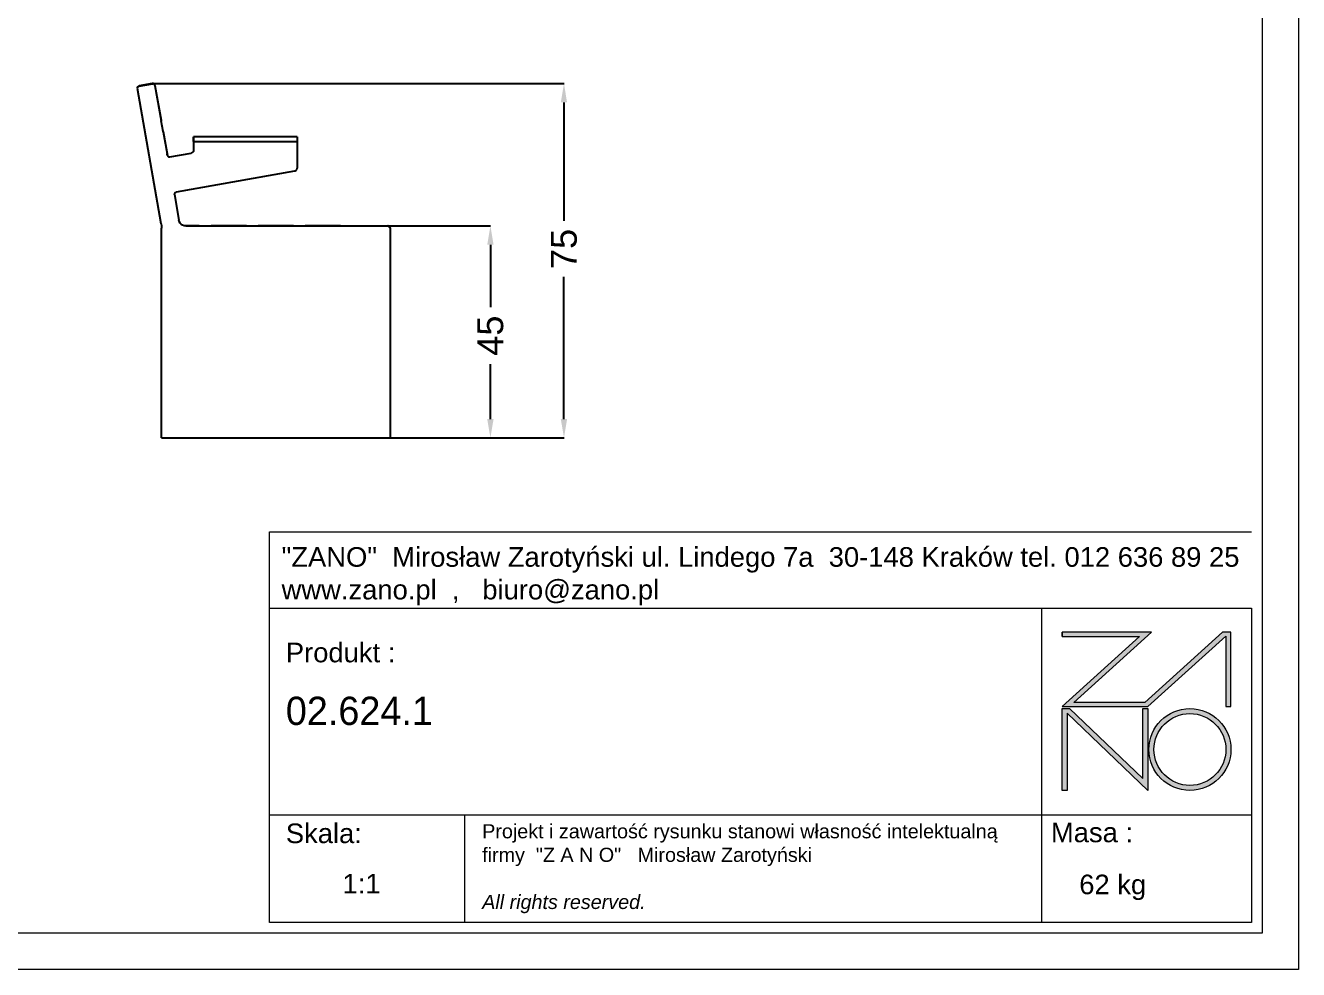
# Model space of a CAD drawing. Header units: inches. Extents: x -1859 to 3548, y -492 to 3516.
# Drawn here: x 844 to 3548, y -492 to 1512 of the extents above; entities that cross this region are included whole.
import ezdxf

# ---------------------------------------------------------------- set-up
doc = ezdxf.new("R2010")
doc.units = ezdxf.units.IN
doc.header["$MEASUREMENT"] = 0
doc.layers.add('DIMS', color=7, linetype='Continuous')
doc.layers.add('tabelka', color=155, linetype='Continuous')
doc.styles.get("Standard").update_dxf_attribs({"font": 'arial.ttf'})
doc.dimstyles.new('ISO-25', dxfattribs={"dimtxt": 2.5, "dimasz": 2.5, "dimexe": 1.25, "dimexo": 0.625, "dimtad": 1, "dimtxsty": 'Standard', "dimcen": 2.5, "dimadec": 0, "dimazin": 0, "dimtfac": 1, "dimtmove": 0, "dimatfit": 3, "dimfxl": 1, "dimarcsym": 0})

# ---------------------------------------------------------------- blocks, each defined once
blk = doc.blocks.new('zano')
at = {"layer": 'Defpoints', "lineweight": 5}
for points in [[(6270.2, 3716.2), (6270.2, 3707.4), (6434.8, 3707.4), (6270.2, 3558.4), (6452.4, 3558.4), (6617.9, 3708.2), (6617.9, 3558.4), (6628.6, 3558.4), (6628.6, 3716.2), (6610.7, 3716.2), (6446.1, 3567.2), (6295.4, 3567.2), (6459.9, 3716.2), (6270.2, 3716.2), (6270.2, 3707.4)], [(6270.2, 3554.4), (6286.2, 3554.4), (6441.7, 3405.6), (6441.7, 3554.4), (6452.4, 3554.4), (6452.4, 3380.5), (6281, 3544.6), (6281, 3380.5), (6270.2, 3380.5)]]:
    blk.add_hatch(color=251, dxfattribs=at).paths.add_polyline_path(points)
h = blk.add_hatch(color=251, dxfattribs=at)
h.paths.add_polyline_path([(6454.7, 3467.4, 1), (6628.6, 3467.4, 1)])
h.paths.add_polyline_path([(6617.9, 3467.4, -1), (6465.4, 3467.4, -1)], flags=16)
at = {"layer": 'Defpoints', "color": 251, "lineweight": 5}
blk.add_lwpolyline([(6434.8, 3707.4), (6270.2, 3558.4), (6452.4, 3558.4), (6617.9, 3708.2), (6617.9, 3558.4), (6628.6, 3558.4), (6628.6, 3716.2), (6610.7, 3716.2), (6446.1, 3567.2), (6295.4, 3567.2), (6459.9, 3716.2), (6270.2, 3716.2), (6270.2, 3707.4), (6432.1, 3707.4)], dxfattribs=at)
for points in [[(6270.2, 3716.2), (6270.2, 3707.4), (6434.8, 3707.4), (6270.2, 3558.4), (6452.4, 3558.4), (6617.9, 3708.2), (6617.9, 3558.4), (6628.6, 3558.4), (6628.6, 3716.2), (6610.7, 3716.2), (6446.1, 3567.2), (6295.4, 3567.2), (6459.9, 3716.2), (6270.2, 3716.2), (6270.2, 3707.4)], [(6270.2, 3554.4), (6286.2, 3554.4), (6441.7, 3405.6), (6441.7, 3554.4), (6452.4, 3554.4), (6452.4, 3380.5), (6281, 3544.6), (6281, 3380.5), (6270.2, 3380.5)]]:
    blk.add_lwpolyline(points, close=True, dxfattribs=at)
for radius in [87, 76.3]:
    blk.add_circle((6541.7, 3467.4), radius, dxfattribs=at)
blk = doc.blocks.new('*D40')
at = {"layer": 'Defpoints', "color": 0, "transparency": 16777216}
for p in [(1613.4, 1086.3), (1618.4, 636.3), (1831.6, 636.3)]:
    blk.add_point(p, dxfattribs=at)
at = {"layer": 'DIMS', "color": 0, "lineweight": -2, "transparency": 16777216}
for p, q in [((1613.9, 1086.3), (1832.1, 1086.3)), ((1831.6, 1046.3), (1831.6, 914.1)), ((1831.6, 676.3), (1831.6, 792.7)), ((1618.9, 636.3), (1832.1, 636.3))]:
    blk.add_line(p, q, dxfattribs=at)
at = {"layer": 'DIMS', "color": 0, "transparency": 16777216}
for points in [[(1824.9, 1046.3), (1838.3, 1046.3), (1831.6, 1086.3)], [(1824.9, 676.3), (1838.3, 676.3), (1831.6, 636.3)]]:
    blk.add_solid(points, dxfattribs=at)
at = {"layer": 'DIMS', "color": 0, "transparency": 16777216, "insert": (1831.6, 853.4), "char_height": 55, "attachment_point": 5, "rotation": 90}
blk.add_mtext('45', dxfattribs=at)
blk = doc.blocks.new('*D41')
at = {"layer": 'Defpoints', "color": 0, "transparency": 16777216}
for p in [(1114.4, 1388.5), (1774.6, 636.3), (1987.8, 636.3)]:
    blk.add_point(p, dxfattribs=at)
at = {"layer": 'DIMS', "color": 0, "lineweight": -2, "transparency": 16777216}
for p, q in [((1114.9, 1388.5), (1988.3, 1388.5)), ((1987.8, 1348.5), (1987.8, 1096.8)), ((1987.8, 676.3), (1987.8, 978)), ((1775.1, 636.3), (1988.3, 636.3))]:
    blk.add_line(p, q, dxfattribs=at)
at = {"layer": 'DIMS', "color": 0, "transparency": 16777216}
for points in [[(1981.1, 1348.5), (1994.4, 1348.5), (1987.8, 1388.5)], [(1981.1, 676.3), (1994.4, 676.3), (1987.8, 636.3)]]:
    blk.add_solid(points, dxfattribs=at)
at = {"layer": 'DIMS', "color": 0, "transparency": 16777216, "insert": (1987.8, 1037.4), "char_height": 55, "attachment_point": 5, "rotation": 90}
blk.add_mtext('75', dxfattribs=at)

msp = doc.modelspace()

# ---------------------------------------------------------------- linework, layer by layer
for p, q in [((1082, 1379.4), (1081.8, 1378.6)), ((1082, 1379.6), (1082.1, 1379.8)), ((1082, 1379.6), (1082, 1379.4)), ((1082.1, 1379.8), (1082.2, 1380.1)), ((1082.2, 1380.1), (1082.1, 1379.8)), ((1082.3, 1380.5), (1082.2, 1380.1)), ((1082.2, 1380.1), (1082.3, 1380.5)), ((1082.7, 1381.2), (1082.3, 1380.5)), ((1082.3, 1380.5), (1082.5, 1380.9)), ((1082.5, 1380.9), (1082.6, 1381.2)), ((1082.6, 1381.2), (1082.8, 1381.6)), ((1082.7, 1381.2), (1083.2, 1381.8)), ((1082.8, 1381.6), (1083.1, 1381.9)), ((1083.1, 1381.9), (1083.3, 1382.2)), ((1083.8, 1382.3), (1083.2, 1381.8)), ((1083.3, 1382.2), (1083.6, 1382.4)), ((1083.6, 1382.4), (1083.9, 1382.7)), ((1083.8, 1382.3), (1084.5, 1382.7)), ((1083.9, 1382.7), (1084.3, 1382.9)), ((1084.3, 1382.9), (1084.6, 1383.1)), ((1084.5, 1382.7), (1085.2, 1383)), ((1084.6, 1383.1), (1085, 1383.3)), ((1085, 1383.3), (1085.3, 1383.4)), ((1085.2, 1383), (1085.6, 1383.1)), ((1085.3, 1383.4), (1085.7, 1383.5)), ((1085.6, 1383.1), (1113.9, 1388.1)), ((1085.7, 1383.5), (1086.1, 1383.6)), ((1113.7, 1388.5), (1086.1, 1383.6)), ((1114, 1388.5), (1113.7, 1388.5)), ((1113.9, 1388.1), (1114.7, 1388.1)), ((1114.4, 1388.5), (1114, 1388.5)), ((1114.8, 1388.5), (1114.4, 1388.5)), ((1115.5, 1388), (1114.7, 1388.1)), ((1115.2, 1388.5), (1114.8, 1388.5)), ((1115.6, 1388.4), (1115.2, 1388.5)), ((1115.9, 1387.9), (1115.5, 1388)), ((1116, 1388.3), (1115.6, 1388.4)), ((1115.9, 1387.9), (1116.6, 1387.6)), ((1116.4, 1388.2), (1116, 1388.3)), ((1116.7, 1388), (1116.4, 1388.2)), ((1117, 1387.5), (1116.6, 1387.6)), ((1117.1, 1387.9), (1116.7, 1388)), ((1117.6, 1387), (1117, 1387.5)), ((1117.4, 1387.6), (1117.1, 1387.9)), ((1117.7, 1387.4), (1117.4, 1387.6)), ((1118.2, 1386.5), (1117.6, 1387)), ((1118, 1387.1), (1117.7, 1387.4)), ((1118.3, 1386.9), (1118, 1387.1)), ((1118.6, 1385.8), (1118.2, 1386.5)), ((1118.5, 1386.6), (1118.3, 1386.9)), ((1118.7, 1386.2), (1118.5, 1386.6)), ((1118.8, 1385.5), (1118.6, 1385.8)), ((1118.9, 1385.9), (1118.7, 1386.2)), ((1119.1, 1384.8), (1118.8, 1385.5)), ((1119.1, 1385.5), (1118.9, 1385.9)), ((1119.2, 1385.2), (1119.1, 1385.5)), ((1119.3, 1384.4), (1119.1, 1384.8)), ((1119.4, 1384.8), (1119.2, 1385.2)), ((1119.3, 1384.4), (1132.5, 1309.4)), ((1119.4, 1384.4), (1119.4, 1384.8)), ((1119.4, 1384.4), (1132.5, 1310.6)), ((1081.8, 1378.6), (1081.9, 1377.8)), ((1132.7, 1090.6), (1081.9, 1377.8)), ((1132.5, 1310.6), (1132.5, 1310.2)), ((1132.5, 1310.2), (1132.5, 1309.8)), ((1132.5, 1309.8), (1132.5, 1309.4)), ((1136.5, 1287), (1132.5, 1309.4)), ((1136.6, 1286.7), (1136.5, 1287)), ((1136.5, 1287), (1144.9, 1239.5)), ((1136.7, 1286.3), (1136.6, 1286.7)), ((1136.8, 1285.9), (1136.7, 1286.3)), ((1136.8, 1285.9), (1145.6, 1236.1)), ((1201.3, 1275.4), (1201.2, 1275.4)), ((1201.2, 1275.4), (1201.2, 1265.4)), ((1201.3, 1265.4), (1201.3, 1275.4)), ((1421.3, 1275.4), (1201.3, 1275.4)), ((1421.3, 1275.4), (1421.3, 1265.4)), ((1200.4, 1243.7), (1200.2, 1243.4)), ((1200.6, 1244.1), (1200.4, 1243.7)), ((1200.8, 1244.5), (1200.6, 1244.1)), ((1201, 1244.9), (1200.8, 1244.5)), ((1201.1, 1245.3), (1201, 1244.9)), ((1201.2, 1245.7), (1201.1, 1245.3)), ((1201.3, 1265.4), (1201.2, 1265.4)), ((1201.2, 1265.4), (1201.2, 1249.5)), ((1201.3, 1249.5), (1201.2, 1249.5)), ((1201.3, 1246.1), (1201.2, 1245.7)), ((1201.3, 1265.4), (1421.3, 1265.4)), ((1201.3, 1249.5), (1201.3, 1247.1)), ((1201.3, 1247.1), (1201.3, 1246.5)), ((1201.3, 1246.5), (1201.3, 1246.1)), ((1421.3, 1265.4), (1421.3, 1249.5)), ((1421.3, 1249.5), (1421.3, 1209)), ((1144.9, 1239.5), (1144.9, 1239.5)), ((1145.4, 1236.6), (1144.9, 1239.5)), ((1145.4, 1236.6), (1145.6, 1236.1)), ((1145.6, 1236.1), (1145.7, 1235.8)), ((1145.7, 1235.8), (1146.1, 1235.2)), ((1146.1, 1235.2), (1146.5, 1234.5)), ((1146.5, 1234.5), (1147.1, 1234)), ((1147.1, 1234), (1147.7, 1233.5)), ((1147.7, 1233.5), (1148.4, 1233.2)), ((1148.4, 1233.2), (1149.2, 1233)), ((1149.2, 1233), (1149.6, 1232.9)), ((1149.6, 1232.9), (1150.4, 1232.8)), ((1150.4, 1232.8), (1151.1, 1232.9)), ((1151.1, 1232.9), (1196.4, 1240.9)), ((1196.7, 1241), (1196.4, 1240.9)), ((1197.1, 1241.1), (1196.7, 1241)), ((1197.5, 1241.3), (1197.1, 1241.1)), ((1197.9, 1241.4), (1197.5, 1241.3)), ((1198.3, 1241.6), (1197.9, 1241.4)), ((1198.6, 1241.9), (1198.3, 1241.6)), ((1199, 1242.1), (1198.6, 1241.9)), ((1199.3, 1242.4), (1199, 1242.1)), ((1199.6, 1242.7), (1199.3, 1242.4)), ((1199.9, 1243), (1199.6, 1242.7)), ((1200.2, 1243.4), (1199.9, 1243)), ((1164.8, 1158.5), (1416.3, 1203.1)), ((1416.3, 1203.1), (1416.7, 1203.1)), ((1416.7, 1203.1), (1417.1, 1203.3)), ((1417.1, 1203.3), (1417.5, 1203.4)), ((1417.5, 1203.4), (1417.9, 1203.6)), ((1417.9, 1203.6), (1418.2, 1203.8)), ((1418.2, 1203.8), (1418.6, 1204)), ((1418.6, 1204), (1418.9, 1204.3)), ((1418.9, 1204.3), (1419.3, 1204.6)), ((1419.3, 1204.6), (1419.6, 1204.9)), ((1419.6, 1204.9), (1419.8, 1205.2)), ((1419.8, 1205.2), (1420.1, 1205.5)), ((1420.1, 1205.5), (1420.4, 1205.9)), ((1420.4, 1205.9), (1420.6, 1206.2)), ((1420.6, 1206.2), (1420.8, 1206.6)), ((1420.8, 1206.6), (1420.9, 1207)), ((1420.9, 1207), (1421.1, 1207.4)), ((1421.1, 1207.4), (1421.2, 1207.8)), ((1421.2, 1207.8), (1421.3, 1208.2)), ((1421.3, 1209), (1421.3, 1208.6)), ((1421.3, 1208.2), (1421.3, 1208.6)), ((1161, 1154), (1161.2, 1154.8)), ((1161, 1153.6), (1161, 1154)), ((1161.1, 1152.8), (1161, 1153.6)), ((1161.1, 1152.8), (1169.8, 1098.7)), ((1161.2, 1154.8), (1161.3, 1155.2)), ((1161.3, 1155.2), (1161.5, 1155.9)), ((1161.5, 1155.9), (1161.9, 1156.6)), ((1161.9, 1156.6), (1162.4, 1157.2)), ((1162.4, 1157.2), (1163, 1157.7)), ((1163, 1157.7), (1163.7, 1158.1)), ((1163.7, 1158.1), (1164, 1158.3)), ((1164, 1158.3), (1164.8, 1158.5)), ((1132.7, 1090.6), (1133.2, 1086.3)), ((1133.2, 1086.3), (1133.4, 1081.9)), ((1133.4, 636.3), (1133.4, 1081.9)), ((1170.8, 1095.4), (1169.8, 1098.7)), ((1172.6, 1092.3), (1170.8, 1095.4)), ((1175, 1089.8), (1172.6, 1092.3)), ((1177.9, 1087.9), (1175, 1089.8)), ((1181.1, 1086.7), (1177.9, 1087.9)), ((1184.6, 1086.3), (1181.1, 1086.7)), ((1184.6, 1086.3), (1613.4, 1086.3)), ((1188.4, 1086.3), (1184.6, 1086.3)), ((1200.9, 1086.3), (1188.4, 1086.3)), ((1213.4, 1086.3), (1200.9, 1086.3)), ((1250.9, 1086.3), (1238.4, 1086.3)), ((1263.4, 1086.3), (1250.9, 1086.3)), ((1275.9, 1086.3), (1263.4, 1086.3)), ((1288.4, 1086.3), (1275.9, 1086.3)), ((1300.9, 1086.3), (1288.4, 1086.3)), ((1313.4, 1086.3), (1300.9, 1086.3)), ((1350.9, 1086.3), (1338.4, 1086.3)), ((1363.4, 1086.3), (1350.9, 1086.3)), ((1375.9, 1086.3), (1363.4, 1086.3)), ((1388.4, 1086.3), (1375.9, 1086.3)), ((1400.9, 1086.3), (1388.4, 1086.3)), ((1413.4, 1086.3), (1400.9, 1086.3)), ((1450.9, 1086.3), (1438.4, 1086.3)), ((1463.4, 1086.3), (1450.9, 1086.3)), ((1475.9, 1086.3), (1463.4, 1086.3)), ((1488.4, 1086.3), (1475.9, 1086.3)), ((1500.9, 1086.3), (1488.4, 1086.3)), ((1513.4, 1086.3), (1500.9, 1086.3)), ((1613.4, 1086.3), (1613.7, 1086.3)), ((1613.7, 1086.2), (1613.7, 1086.3)), ((1613.8, 1086.3), (1613.7, 1086.3)), ((1614.5, 1086.2), (1613.7, 1086.2)), ((1613.7, 1086.2), (1615, 1086)), ((1614.2, 1086.2), (1613.8, 1086.3)), ((1614.5, 1086.2), (1614.2, 1086.2)), ((1614.5, 1086.2), (1614.7, 1086.1)), ((1614.7, 1086.1), (1614.9, 1086.1)), ((1615, 1086), (1614.9, 1086.1)), ((1615, 1086.1), (1614.9, 1086.1)), ((1615.3, 1085.9), (1615, 1086.1)), ((1615.3, 1085.9), (1615, 1086)), ((1615.4, 1085.9), (1615.3, 1085.9)), ((1615.3, 1085.9), (1615.3, 1085.9)), ((1615.7, 1085.8), (1615.4, 1085.9)), ((1615.6, 1085.8), (1615.4, 1085.9)), ((1615.7, 1085.7), (1615.6, 1085.8)), ((1615.8, 1085.7), (1615.7, 1085.8)), ((1616.6, 1085.1), (1615.7, 1085.7)), ((1615.9, 1085.6), (1615.8, 1085.7)), ((1616, 1085.6), (1615.9, 1085.6)), ((1616.4, 1085.3), (1616, 1085.6)), ((1616.3, 1085.3), (1616, 1085.6)), ((1616.7, 1085.1), (1616.4, 1085.3)), ((1616.7, 1085), (1616.6, 1085.1)), ((1616.7, 1085), (1616.6, 1085.1)), ((1616.7, 1085), (1616.7, 1085.1)), ((1616.8, 1084.9), (1616.7, 1085)), ((1616.9, 1084.9), (1616.8, 1084.9)), ((1617, 1084.8), (1616.9, 1084.9)), ((1617.2, 1084.6), (1617, 1084.8)), ((1617.9, 1083.5), (1617, 1084.8)), ((1617.5, 1084.2), (1617.2, 1084.6)), ((1617.4, 1084.2), (1617.3, 1084.4)), ((1617.7, 1083.9), (1617.5, 1084.2)), ((1617.8, 1083.8), (1617.7, 1083.9)), ((1617.8, 1083.8), (1617.8, 1083.8)), ((1617.9, 1083.6), (1617.8, 1083.8)), ((1617.9, 1083.5), (1617.8, 1083.6)), ((1618, 1083.3), (1617.9, 1083.6)), ((1618, 1083.3), (1617.9, 1083.5)), ((1618, 1083.2), (1618, 1083.3)), ((1618.2, 1082.8), (1618, 1083.2)), ((1618, 1083.2), (1618.4, 1081.3)), ((1618.2, 1082.6), (1618.2, 1082.8)), ((1618.3, 1082.6), (1618.2, 1082.6)), ((1618.3, 1082.5), (1618.3, 1082.6)), ((1618.3, 1082.1), (1618.3, 1082.5)), ((1618.4, 1082.1), (1618.3, 1082.5)), ((1618.4, 1081.7), (1618.4, 1082.1)), ((1618.4, 1081.3), (1618.4, 1081.7)), ((1618.4, 1081.3), (1618.4, 636.3)), ((1133.4, 636.3), (1618.4, 636.3))]:
    msp.add_line(p, q)
at = {"layer": 'tabelka', "lineweight": 5}
for p, q in [((1362.5, 437), (3447.5, 437)), ((1362.5, 275.2), (1362.5, 437)), ((1362.5, 437), (3447.5, 437)), ((3001.7, 275.2), (3001.7, -163.4)), ((1362.5, -163.4), (3447.5, -163.4)), ((1776.8, -163.4), (1776.8, -392)), ((3001.7, -163.4), (3001.7, -392))]:
    msp.add_line(p, q, dxfattribs=at)
for points in [[(-1858.8, 3515.6), (3547.5, 3515.6), (3547.5, -492), (-1858.8, -492)], [(-1781.4, 3438.2), (3470.1, 3438.2), (3470.1, -414.6), (-1781.4, -414.6)], [(1362.5, 275.2), (3447.5, 275.2), (3447.5, -392), (1362.5, -392)]]:
    msp.add_lwpolyline(points, close=True, dxfattribs=at)

# ---------------------------------------------------------------- block references
msp.add_blockref('zano', (-3224.8, -3492.4))

# ---------------------------------------------------------------- texts
at = {"layer": 'tabelka', "lineweight": 5, "attachment_point": 1}
for s, insert, char_height, width in [('{\\fArial|b0|i0|c238|p34;"ZANO"  Mirosław Zarotyński ul. Lindego 7a  30-148 Kraków tel. 012 636 89 25\\Pwww.zano.pl  ,   biuro@zano.pl}', (1388.2, 404.5), 41.595, 2040.38), ('{\\fArial|b0|i0|c238|p34;Produkt : }', (1397.2, 201.7), 41.595, 265.273), ('{\\fCentury Gothic|b0|i0|c238|p34;02.624.1}', (1397.2, 87.1), 60, 849.376), ('{\\fArial|b0|i0|c238|p34;Skala: }', (1397.2, -182.1), 41.595, 191.675), ('{\\fArial|b0|i0|c238|p34;Masa :}', (3021.8, -180.2), 41.595, 200.457), ('{\\fArial|b0|i0|c238|p34;1:1}', (1517.6, -288.9), 41.595, 42.482), ('{\\fArial|b0|i0|c238|p34;62 kg}', (3081.9, -290.6), 41.595, 290.547)]:
    msp.add_mtext(s, dxfattribs=dict(at, insert=insert, char_height=char_height, width=width))
at = {"layer": 'tabelka', "color": 1, "lineweight": 5, "insert": (1814.1, -183.5), "char_height": 30, "width": 1186.12, "attachment_point": 1}
msp.add_mtext('{\\fArial|b0|i0|c0|p34;Projekt i zawartość rysunku stanowi własność intelektualną firmy \\fArial|b0|i0|c238|p34; "Z A N O"   Mirosław Zarotyński\\fArial|b0|i1|c238|p34;\\P\\PAll rights reserved.}', dxfattribs=at)

# ---------------------------------------------------------------- dimensions: what is measured, and where the dimension line sits
at = {"layer": 'DIMS'}
for base, p1, p2, text, picture, middle in [((1987.8, 636.3), (1114.4, 1388.5), (1774.6, 636.3), '75', '*D41', (1987.8, 1037.4)), ((1831.6, 636.3), (1613.4, 1086.3), (1618.4, 636.3), '45', '*D40', (1831.6, 853.4))]:
    dim = msp.add_linear_dim(base=base, p1=p1, p2=p2, angle=270, text=text, dimstyle='ISO-25', override={"dimtxt": 55, "dimasz": 40, "dimexe": 0.5, "dimexo": 0.5, "dimgap": 20, "dimtad": 0, "dimtih": 1, "dimtoh": 1, "dimdec": 0, "dimzin": 0, "dimadec": 2, "dimtfac": 2, "dimtdec": 1, "dimtzin": 0}, dxfattribs=at)
    dim.commit()
    dim.dimension.update_dxf_attribs({"geometry": picture, "text_midpoint": middle, "dimtype": 160, "text_rotation": 90})

doc.saveas('drawing.dxf')
